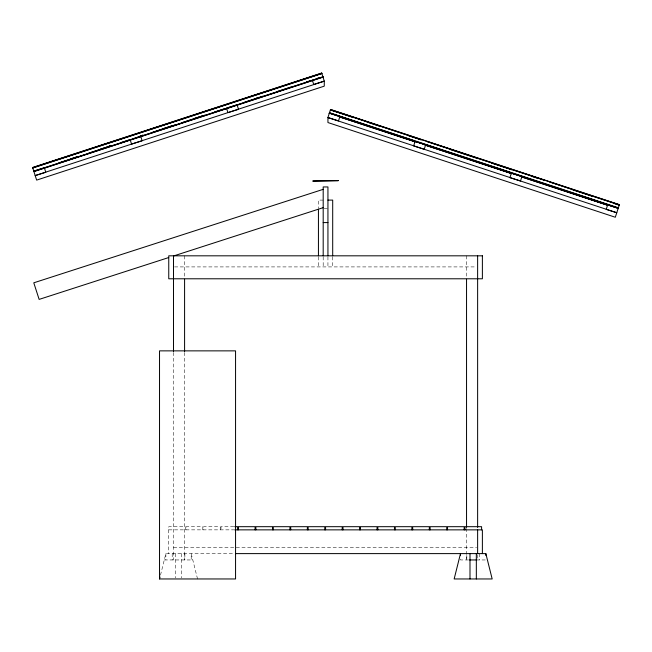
<?xml version="1.0" encoding="UTF-8"?>
<svg xmlns="http://www.w3.org/2000/svg" width="652" height="652" viewBox="0 0 652 652"><rect width="100%" height="100%" fill="white"/><g stroke="black" fill="none" stroke-linecap="round" stroke-linejoin="round"><path stroke-width="0.49" stroke-dasharray="3.26 2.44" d="M160.482 575.154L165.869 553.613L234.533 553.613M323.188 200.099L318.437 200.099L318.437 208.192M324.142 208.306L327.94 208.306M174.524 266.912L476.612 266.912M233.742 526.686L221.02 526.686L221.02 529.856M168.754 529.856L233.742 529.856M173.505 547.281L476.612 547.281M164.28 559.954L192.796 559.954M468.56 559.954L460.491 559.954L460.491 558.145M476.335 559.954L485.838 559.954M197.548 578.96L191.207 553.613L191.207 559.954M479.497 553.613L479.497 559.954M477.631 554.868L477.631 559.954M466.824 555.423L466.824 559.954M466.547 255.82L466.547 278.2M466.547 528.422L466.547 559.954M332.699 256.79L332.699 266.912M327.94 256.79L327.94 266.912M323.188 256.79L323.188 266.912M318.437 256.79L318.437 266.912M220.229 529.856L220.229 526.686L203.603 526.686L203.603 529.856M202.805 529.856L202.805 526.686L186.179 526.686L186.179 529.856M185.38 529.856L185.38 526.686L168.754 526.686L168.754 553.613M184.875 553.613L184.875 559.954M184.589 255.82L184.589 278.2M184.589 352.455L184.589 559.954M181.704 553.613L181.704 577.957M175.372 553.613L175.372 577.957M173.505 352.455L173.505 559.954M172.201 553.613L172.201 559.954M165.869 553.613L165.869 559.954"/><path stroke-width="0.98" d="M159.528 578.96L159.528 350.866L235.559 350.866L235.559 578.96L159.528 578.96L160.017 577.012M329.374 113.024L327.94 117.556L327.94 122.552L615.309 217.246L618.226 208.208L329.374 113.024L339.945 116.358L338.518 120.889L327.94 117.556L616.792 212.739L606.221 209.398L607.648 204.867L618.226 208.208M329.195 113.562L330.548 109.446L619.4 204.63L618.047 208.746M32.665 167.67L321.754 73.228M32.714 167.833L321.811 73.399M32.779 168.02L321.868 73.586M108.159 146.545L111.06 145.6M140.066 136.121L142.959 135.176M70.473 158.933L77.238 156.725M100.441 149.145L111.076 145.673M140.082 136.195L142.984 135.249M162.324 128.933L172.959 125.453M194.231 118.509L202.935 115.665M256.114 98.289L259.007 97.344M58.908 162.845L77.278 156.839M88.884 153.049L111.117 145.787M120.783 142.633L129.487 139.789M140.123 136.309L143.024 135.363M152.69 132.209L174.932 124.939M182.666 122.413L204.907 115.151M214.573 111.989L225.209 108.517M244.549 102.201L262.919 96.203M276.456 91.777L290.955 87.042M306.424 81.989L311.257 80.408M33.822 171.223L322.919 76.781M33.888 171.411L322.976 76.969M323.188 189.341L33.782 282.813L39.136 299.398L168.754 257.532M174.051 255.82L323.188 207.654M316.13 78.721L319.015 77.816M134.94 138.069L140.718 136.268L142.136 140.808L131.549 144.108L130.131 139.577M34.727 170.759L44.352 167.751L45.77 172.283L35.184 175.592L33.765 171.052M327.94 200.099L332.699 200.099L332.699 255.771M323.188 222.585L327.94 222.585M234.72 526.686L237.654 526.686L237.654 529.856M234.72 529.856L482.382 529.856L482.382 553.613M235.551 553.613L485.838 553.613L492.17 578.96L454.159 578.96L460.491 553.613L460.491 555.423M469.57 559.954L476.62 559.954M330.491 109.634L619.335 204.818M331.403 110.123L421.241 139.724M427.036 141.639L543.931 180.156M549.726 182.063L619.286 204.989M330.368 109.992L353.555 117.629M367.084 122.087L379.643 126.227M408.625 135.779L421.184 139.911M450.165 149.463L478.177 158.697M491.706 163.155L511.991 169.838M531.307 176.203L538.071 178.436M572.847 189.895L593.141 196.578M614.388 203.579L619.221 205.176M329.488 112.666L618.381 207.735M340.034 116.406L414.427 140.913M426.987 145.054L511.029 172.747M521.657 176.252L607.631 204.589M340.914 117.01L357.337 122.421M365.063 124.964L398.877 136.105M400.809 136.741L415.3 141.517M425.927 145.021L511.901 173.35M533.157 180.359L607.542 204.867M329.309 113.212L618.161 208.395M338.918 116.561L415.234 141.704M425.862 145.209L511.836 173.538M521.502 176.725L608.446 205.372M339.822 117.067L415.169 141.891M424.835 145.078L511.779 173.734M521.437 176.912L608.381 205.567M322.862 76.618L324.28 81.15L324.264 86.154L36.659 180.107L35.184 175.592L324.28 81.15L313.693 84.458L312.284 79.927M485.838 553.613L485.838 555.423M481.592 529.856L481.592 526.686L464.957 526.686L464.957 529.856M477.631 255.82L477.631 278.787M477.631 279.219L477.631 527.403M477.631 529.856L477.631 553.613M476.335 553.613L476.335 578.96M469.994 553.613L469.994 578.96M466.547 279.219L466.547 527.403M464.167 529.856L464.167 526.686L447.533 526.686L447.533 529.856M446.742 529.856L446.742 526.686L430.108 526.686L430.108 529.856M429.318 529.856L429.318 526.686L412.692 526.686L412.692 529.856M411.893 529.856L411.893 526.686L395.267 526.686L395.267 529.856M394.468 529.856L394.468 526.686L377.842 526.686L377.842 529.856M377.052 529.856L377.052 526.686L360.417 526.686L360.417 529.856M359.627 529.856L359.627 526.686L342.993 526.686L342.993 529.856M342.202 529.856L342.202 526.686L325.568 526.686L325.568 529.856M327.94 255.796L327.94 186.945L323.188 186.945L323.188 255.796M324.777 529.856L324.777 526.686L308.143 526.686L308.143 529.856M318.437 209.21L318.437 255.771M307.353 529.856L307.353 526.686L290.719 526.686L290.719 529.856M289.928 529.856L289.928 526.686L273.294 526.686L273.294 529.856M272.503 529.856L272.503 526.686L255.869 526.686L255.869 529.856M255.079 529.856L255.079 526.686L238.445 526.686L238.445 529.856M184.589 279.219L184.589 351.436M173.505 255.82L173.505 278.787M173.505 279.219L173.505 351.436M415.079 141.411L413.653 145.942L424.224 149.284L425.658 144.752L415.079 141.411M511.364 173.139L509.937 177.67L520.508 181.011L521.942 176.48L511.364 173.139M321.697 73.04L32.6 167.482L33.945 171.598L323.042 77.156L321.697 73.04M237.083 104.793L226.497 108.093L227.915 112.633L238.502 109.324L237.083 104.793M338.241 180.645L312.895 181.044L338.241 180.645M482.382 255.82L168.754 255.82L168.754 278.787L482.382 278.787L482.382 255.82"/></g></svg>
